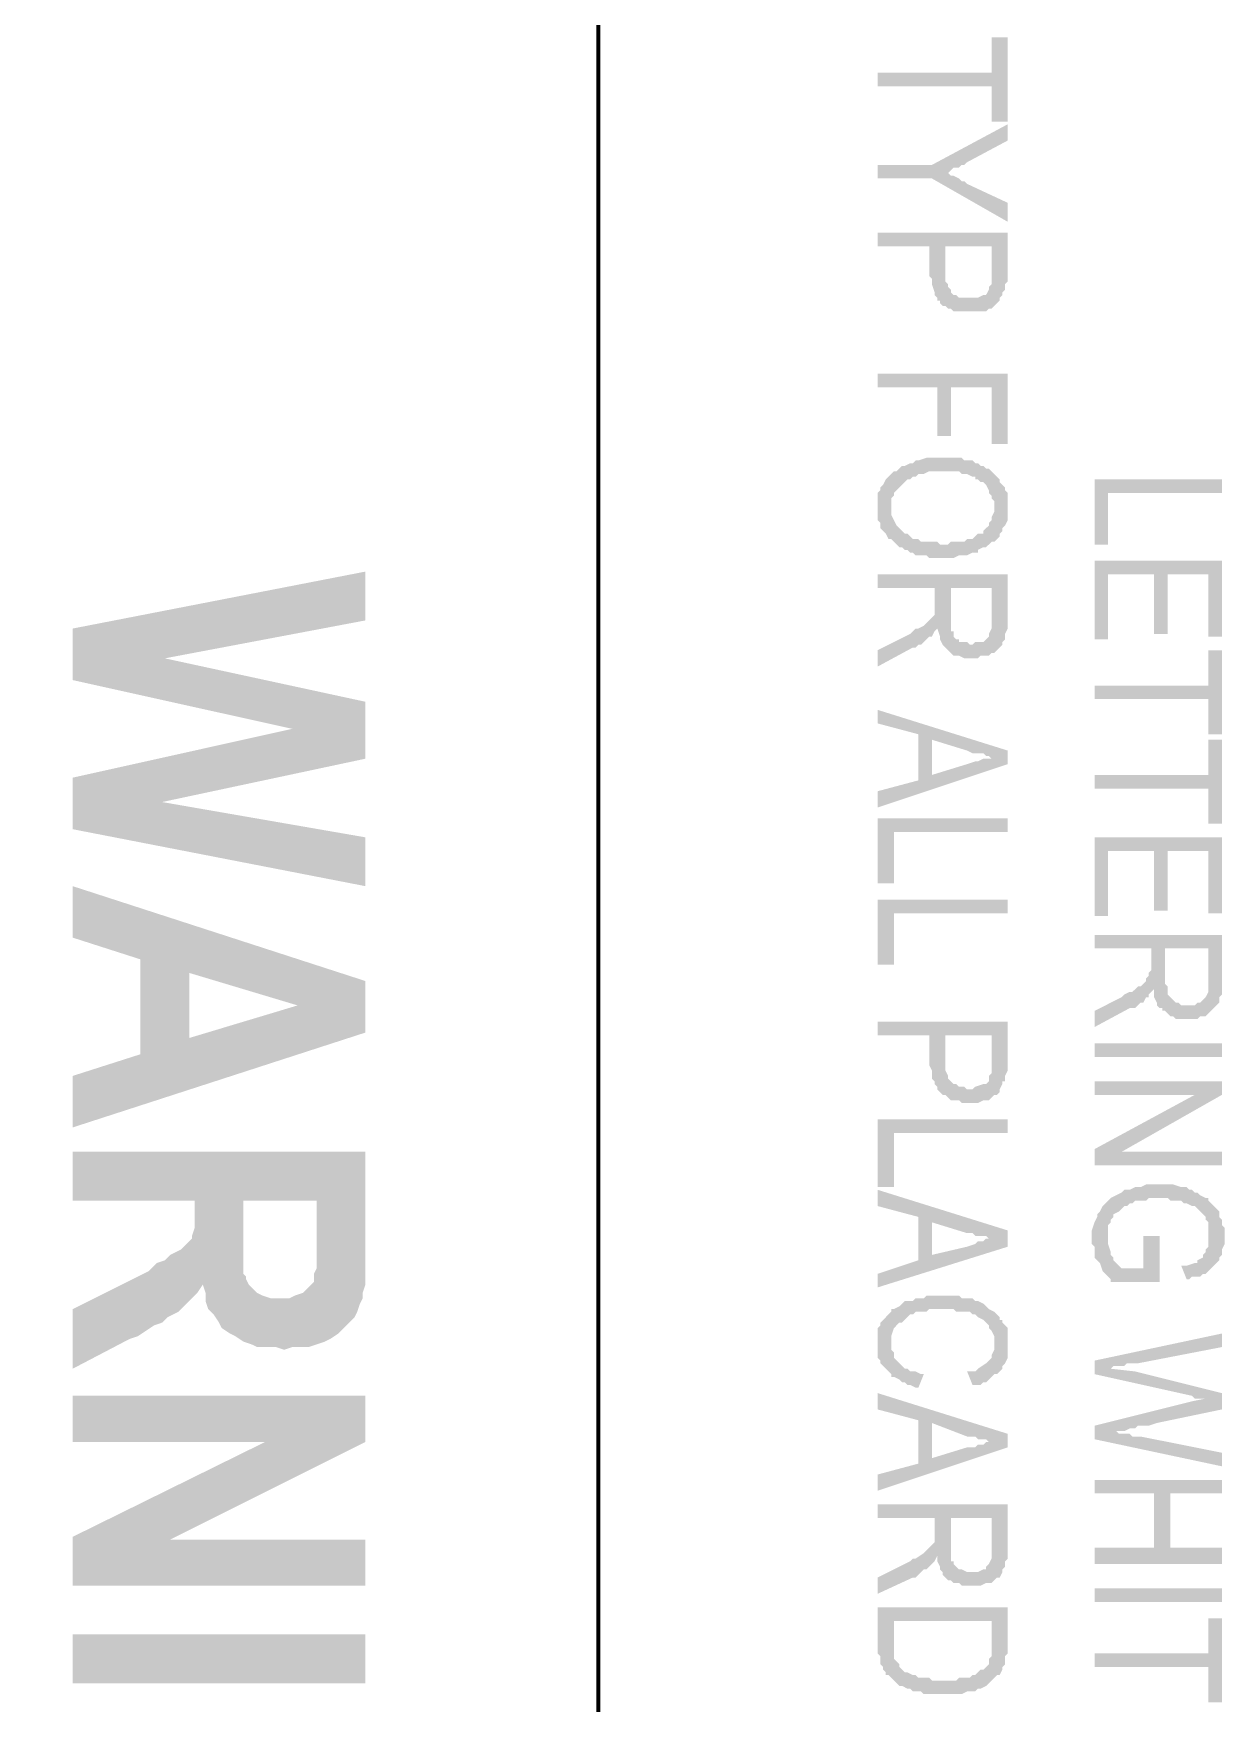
# Model space of a CAD drawing. Header units: inches. Extents: x -186 to 186, y -282 to 282.
# Drawn here: x -116.54 to -100.26, y 112.31 to 135.13 of the extents above; entities that cross this region are included whole.
import ezdxf

# ---------------------------------------------------------------- set-up
doc = ezdxf.new("R2010")
doc.units = ezdxf.units.IN
doc.header["$MEASUREMENT"] = 0
doc.layers.add('H', color=7, linetype='CONTINUOUS', lineweight=100)
doc.layers.add('P', color=250, linetype='CONTINUOUS', lineweight=100)

msp = doc.modelspace()

# ---------------------------------------------------------------- hatches: boundary and pattern name
at = {"layer": 'H', "linetype": 'Continuous'}
for points in [[(-103.222, 133.926), (-103.222, 135.074), (-103.444, 135.074), (-103.444, 134.593), (-105, 134.593), (-105, 134.407), (-103.444, 134.407), (-103.444, 133.926)], [(-103.222, 133.667), (-103.222, 133.889), (-104.259, 133.333), (-104.074, 133.222), (-104.037, 133.222), (-104, 133.259), (-103.963, 133.296), (-103.889, 133.296), (-103.852, 133.333), (-103.815, 133.333), (-103.778, 133.37)], [(-103.222, 132.556), (-103.222, 132.815), (-103.778, 133.074), (-103.815, 133.111), (-103.852, 133.111), (-103.889, 133.148), (-103.963, 133.185), (-104, 133.185), (-104.037, 133.222), (-104.074, 133.222), (-104.259, 133.333), (-105, 133.333), (-105, 133.148), (-104.259, 133.148)], [(-103.222, 131.852), (-103.222, 132.407), (-105, 132.407), (-105, 132.222), (-104.296, 132.222), (-104.296, 131.815), (-104.259, 131.778), (-104.259, 131.704), (-104.222, 131.593), (-104.222, 131.556), (-104.185, 131.519), (-104.185, 131.481), (-104.148, 131.481), (-104.148, 131.444), (-104.111, 131.407), (-104.074, 131.407), (-104.074, 132.222), (-103.444, 132.222), (-103.444, 131.37), (-103.407, 131.407), (-103.37, 131.444), (-103.333, 131.481), (-103.333, 131.519), (-103.296, 131.556), (-103.296, 131.593), (-103.259, 131.63), (-103.259, 131.667), (-103.259, 131.704), (-103.222, 131.741), (-103.222, 131.815)], [(-103.444, 131.37), (-103.444, 131.852), (-103.444, 131.815), (-103.444, 131.778), (-103.444, 131.704), (-103.481, 131.667), (-103.481, 131.63), (-103.519, 131.556), (-103.556, 131.556), (-103.63, 131.519), (-103.667, 131.519), (-103.704, 131.519), (-103.778, 131.519), (-103.815, 131.519), (-103.889, 131.519), (-103.926, 131.556), (-103.963, 131.556), (-104, 131.593), (-104, 131.63), (-104.037, 131.667), (-104.037, 131.704), (-104.074, 131.741), (-104.074, 132.222), (-104.074, 131.407), (-104.037, 131.37), (-104, 131.37), (-103.963, 131.333), (-103.889, 131.333), (-103.852, 131.333), (-103.63, 131.333), (-103.556, 131.333), (-103.519, 131.333), (-103.481, 131.37)], [(-103.222, 129.519), (-103.222, 130.481), (-105, 130.481), (-105, 130.296), (-104.185, 130.296), (-104.185, 129.63), (-104, 129.63), (-104, 130.296), (-103.444, 130.296), (-103.444, 129.519)], [(-103.222, 128.667), (-103.222, 128.741), (-103.222, 128.778), (-103.222, 128.852), (-103.259, 128.889), (-103.259, 128.926), (-103.296, 128.963), (-103.333, 129), (-103.333, 129.037), (-103.37, 129.074), (-103.407, 129.111), (-103.444, 129.148), (-103.481, 129.185), (-103.519, 129.185), (-103.556, 129.222), (-103.593, 129.222), (-103.63, 129.259), (-103.667, 129.259), (-103.704, 129.296), (-103.778, 129.296), (-103.815, 129.296), (-103.852, 129.333), (-103.926, 129.333), (-103.963, 129.333), (-104.296, 129.333), (-104.333, 129.333), (-104.444, 129.296), (-104.481, 129.296), (-104.519, 129.259), (-104.556, 129.259), (-104.63, 129.222), (-104.667, 129.222), (-104.741, 129.148), (-104.778, 129.148), (-104.815, 129.111), (-104.852, 129.074), (-104.889, 129.037), (-104.926, 128.963), (-104.963, 128.926), (-104.963, 128.889), (-105, 128.852), (-105, 128.815), (-105, 128.741), (-105, 128.556), (-105, 128.519), (-105, 128.481), (-104.963, 128.444), (-104.963, 128.407), (-104.963, 128.37), (-104.926, 128.333), (-104.889, 128.296), (-104.852, 128.222), (-104.815, 128.222), (-104.815, 128.667), (-104.815, 128.704), (-104.815, 128.778), (-104.778, 128.815), (-104.778, 128.852), (-104.741, 128.889), (-104.704, 128.926), (-104.667, 128.963), (-104.63, 129), (-104.593, 129.037), (-104.556, 129.037), (-104.519, 129.074), (-104.481, 129.074), (-104.444, 129.111), (-104.407, 129.111), (-104.37, 129.111), (-104.296, 129.148), (-104.259, 129.148), (-104.185, 129.148), (-104.074, 129.148), (-104, 129.148), (-103.889, 129.148), (-103.852, 129.111), (-103.815, 129.111), (-103.778, 129.111), (-103.704, 129.074), (-103.667, 129.074), (-103.667, 129.037), (-103.63, 129.037), (-103.593, 129), (-103.556, 129), (-103.519, 128.963), (-103.481, 128.889), (-103.481, 128.852), (-103.444, 128.815), (-103.444, 128.778), (-103.407, 128.741), (-103.407, 128.667), (-103.407, 128.185), (-103.37, 128.222), (-103.333, 128.259), (-103.333, 128.296), (-103.296, 128.333), (-103.296, 128.37), (-103.259, 128.407), (-103.222, 128.481), (-103.222, 128.519), (-103.222, 128.556), (-103.222, 128.593)], [(-100.296, 128.852), (-100.296, 129.037), (-102.037, 129.037), (-102.037, 128.148), (-101.852, 128.148), (-101.852, 128.852)], [(-103.407, 128.185), (-103.407, 128.667), (-103.407, 128.593), (-103.444, 128.519), (-103.444, 128.481), (-103.481, 128.444), (-103.481, 128.407), (-103.519, 128.37), (-103.556, 128.333), (-103.556, 128.296), (-103.63, 128.296), (-103.667, 128.259), (-103.704, 128.222), (-103.778, 128.222), (-103.815, 128.185), (-103.852, 128.185), (-103.889, 128.185), (-103.963, 128.185), (-104, 128.185), (-104.037, 128.148), (-104.148, 128.148), (-104.185, 128.185), (-104.296, 128.185), (-104.37, 128.185), (-104.407, 128.185), (-104.444, 128.222), (-104.481, 128.222), (-104.519, 128.222), (-104.556, 128.259), (-104.593, 128.296), (-104.63, 128.296), (-104.667, 128.333), (-104.704, 128.37), (-104.741, 128.407), (-104.778, 128.481), (-104.815, 128.556), (-104.815, 128.667), (-104.815, 128.222), (-104.778, 128.185), (-104.741, 128.148), (-104.704, 128.111), (-104.667, 128.111), (-104.63, 128.074), (-104.593, 128.074), (-104.556, 128.037), (-104.519, 128.037), (-104.481, 128), (-104.444, 128), (-104.37, 128), (-104.333, 128), (-104.296, 127.963), (-103.963, 127.963), (-103.889, 128), (-103.852, 128), (-103.815, 128), (-103.778, 128), (-103.704, 128.037), (-103.667, 128.037), (-103.63, 128.037), (-103.63, 128.074), (-103.556, 128.111), (-103.519, 128.111), (-103.481, 128.148), (-103.444, 128.185)], [(-112, 127.111), (-112, 127.778), (-116, 127), (-114.741, 126.593)], [(-100.296, 126.889), (-100.296, 127.926), (-102.037, 127.926), (-102.037, 126.852), (-101.852, 126.852), (-101.852, 127.741), (-101.222, 127.741), (-101.222, 126.926), (-101.037, 126.926), (-101.037, 127.741), (-100.481, 127.741), (-100.481, 126.889)], [(-103.222, 127.111), (-103.222, 127.741), (-105, 127.741), (-105, 127.556), (-104.222, 127.556), (-104.222, 127.333), (-104.185, 127), (-104.148, 126.889), (-104.148, 126.852), (-104.111, 126.778), (-104.074, 126.741), (-104.037, 126.704), (-104, 127.556), (-103.444, 127.556), (-103.444, 127.111), (-103.407, 126.667), (-103.37, 126.704), (-103.333, 126.741), (-103.296, 126.778), (-103.296, 126.815), (-103.259, 126.852), (-103.259, 126.889), (-103.259, 126.926), (-103.222, 127), (-103.222, 127.037)], [(-103.407, 126.667), (-103.444, 127.111), (-103.444, 127.074), (-103.444, 127.037), (-103.444, 127), (-103.481, 126.926), (-103.481, 126.889), (-103.519, 126.852), (-103.556, 126.815), (-103.63, 126.815), (-103.667, 126.815), (-103.704, 126.778), (-103.741, 126.778), (-103.778, 126.815), (-103.852, 126.815), (-103.889, 126.815), (-103.889, 126.852), (-103.926, 126.852), (-103.963, 126.889), (-103.963, 126.963), (-104, 126.963), (-104, 127), (-104, 127.037), (-104, 127.074), (-104, 127.556), (-104.037, 126.704), (-104, 126.667), (-103.963, 126.63), (-103.889, 126.63), (-103.815, 126.593), (-103.63, 126.593), (-103.593, 126.63), (-103.519, 126.63), (-103.481, 126.63), (-103.444, 126.667)], [(-104.185, 127), (-104.222, 127.333), (-104.222, 127.259), (-104.222, 127.222), (-104.222, 127.185), (-104.259, 127.148), (-104.296, 127.111), (-104.333, 127.074), (-104.37, 127.037), (-104.444, 127), (-104.481, 127), (-104.519, 126.963), (-104.556, 126.926), (-104.63, 126.889), (-105, 126.704), (-105, 126.481), (-104.519, 126.741), (-104.481, 126.741), (-104.444, 126.778), (-104.407, 126.778), (-104.37, 126.815), (-104.333, 126.852), (-104.296, 126.889), (-104.259, 126.889), (-104.222, 126.963)], [(-112, 125.222), (-112, 126), (-114.741, 126.593), (-116, 127), (-116, 126.296), (-113, 125.63)], [(-100.296, 125.556), (-100.296, 126.704), (-100.481, 126.704), (-100.481, 126.222), (-102.037, 126.222), (-102.037, 126.037), (-100.481, 126.037), (-100.481, 125.556)], [(-103.222, 125.148), (-103.222, 125.333), (-105, 125.889), (-105, 125.704), (-104.444, 125.556), (-104.444, 124.926), (-104.259, 125.481), (-103.778, 125.333), (-103.704, 125.296), (-103.667, 125.296), (-103.63, 125.296), (-103.556, 125.296), (-103.519, 125.259), (-103.481, 125.259), (-103.444, 125.222)], [(-112, 125.222), (-113, 125.63), (-116, 124.963), (-114.778, 124.63)], [(-103.222, 125.148), (-103.444, 125.222), (-103.481, 125.222), (-103.519, 125.222), (-103.556, 125.222), (-103.63, 125.185), (-103.667, 125.185), (-103.778, 125.148), (-104.259, 125), (-104.259, 125.481), (-104.444, 124.926), (-105, 124.778), (-105, 124.556)], [(-100.296, 124.333), (-100.296, 125.481), (-100.481, 125.481), (-100.481, 125), (-102.037, 125), (-102.037, 124.815), (-100.481, 124.815), (-100.481, 124.333)], [(-112, 123.481), (-112, 124.148), (-114.778, 124.63), (-116, 124.963), (-116, 124.259)], [(-103.222, 124.222), (-103.222, 124.407), (-105, 124.407), (-105, 123.519), (-104.778, 123.519), (-104.778, 124.222)], [(-100.296, 123.111), (-100.296, 124.148), (-102.037, 124.148), (-102.037, 123.074), (-101.852, 123.074), (-101.852, 123.963), (-101.222, 123.963), (-101.222, 123.148), (-101.037, 123.148), (-101.037, 123.963), (-100.481, 123.963), (-100.481, 123.111)], [(-112, 121.481), (-112, 122.185), (-116, 123.481), (-116, 122.778), (-115.074, 122.481), (-115.074, 121.185), (-114.407, 122.296), (-112.926, 121.852)], [(-103.222, 123.111), (-103.222, 123.296), (-105, 123.296), (-105, 122.407), (-104.778, 122.407), (-104.778, 123.111)], [(-100.296, 122.185), (-100.296, 122.815), (-102.037, 122.815), (-102.037, 122.63), (-101.259, 122.63), (-101.259, 122.407), (-101.222, 122.074), (-101.222, 122.037), (-101.222, 121.963), (-101.185, 121.889), (-101.185, 121.852), (-101.148, 121.815), (-101.111, 121.815), (-101.111, 121.778), (-101.074, 121.778), (-101.074, 122.63), (-100.481, 122.63), (-100.481, 122.148), (-100.481, 121.741), (-100.444, 121.778), (-100.407, 121.815), (-100.37, 121.852), (-100.333, 121.889), (-100.333, 121.926), (-100.333, 121.963), (-100.296, 122), (-100.296, 122.037), (-100.296, 122.111)], [(-100.481, 121.741), (-100.481, 122.148), (-100.481, 122.111), (-100.481, 122.037), (-100.519, 121.963), (-100.556, 121.926), (-100.593, 121.889), (-100.63, 121.889), (-100.667, 121.852), (-100.704, 121.852), (-100.778, 121.852), (-100.815, 121.852), (-100.852, 121.852), (-100.889, 121.889), (-100.926, 121.889), (-100.963, 121.926), (-101, 121.963), (-101.037, 122), (-101.037, 122.037), (-101.037, 122.111), (-101.074, 122.148), (-101.074, 122.63), (-101.074, 121.778), (-101.037, 121.741), (-101, 121.704), (-100.963, 121.704), (-100.926, 121.667), (-100.889, 121.667), (-100.667, 121.667), (-100.63, 121.667), (-100.593, 121.704), (-100.556, 121.704), (-100.519, 121.704)], [(-112, 121.481), (-112.926, 121.852), (-114.407, 121.407), (-114.407, 122.296), (-115.074, 121.185), (-116, 120.889), (-116, 120.185)], [(-101.222, 122.074), (-101.259, 122.407), (-101.259, 122.333), (-101.296, 122.296), (-101.296, 122.259), (-101.333, 122.222), (-101.333, 122.185), (-101.37, 122.148), (-101.407, 122.111), (-101.444, 122.111), (-101.481, 122.074), (-101.519, 122.037), (-101.556, 122.037), (-101.63, 122), (-101.667, 121.963), (-102.037, 121.778), (-102.037, 121.556), (-101.556, 121.815), (-101.481, 121.815), (-101.444, 121.852), (-101.407, 121.889), (-101.37, 121.889), (-101.333, 121.963), (-101.296, 121.963), (-101.296, 122)], [(-103.222, 121.074), (-103.222, 121.63), (-105, 121.63), (-105, 121.444), (-104.296, 121.444), (-104.296, 121.037), (-104.259, 120.963), (-104.259, 120.926), (-104.259, 120.852), (-104.222, 120.815), (-104.222, 120.778), (-104.185, 120.741), (-104.185, 120.704), (-104.148, 120.667), (-104.111, 120.63), (-104.074, 120.63), (-104.074, 121.444), (-103.444, 121.444), (-103.444, 120.593), (-103.407, 120.63), (-103.37, 120.63), (-103.333, 120.667), (-103.333, 120.704), (-103.296, 120.778), (-103.296, 120.815), (-103.259, 120.815), (-103.259, 120.852), (-103.259, 120.889), (-103.222, 120.963), (-103.222, 121)], [(-103.444, 120.593), (-103.444, 121.074), (-103.444, 121.037), (-103.444, 121), (-103.444, 120.926), (-103.481, 120.889), (-103.481, 120.852), (-103.481, 120.815), (-103.519, 120.778), (-103.556, 120.778), (-103.667, 120.741), (-103.704, 120.704), (-103.778, 120.704), (-103.815, 120.741), (-103.889, 120.741), (-103.926, 120.778), (-103.963, 120.778), (-104, 120.815), (-104.037, 120.852), (-104.037, 120.889), (-104.074, 120.963), (-104.074, 121.444), (-104.074, 120.63), (-104.037, 120.593), (-104, 120.556), (-103.963, 120.556), (-103.889, 120.556), (-103.852, 120.519), (-103.63, 120.519), (-103.556, 120.556), (-103.519, 120.556), (-103.481, 120.556)], [(-102.037, 121.148), (-100.296, 121.148), (-100.296, 121.333), (-102.037, 121.333)], [(-100.296, 120.63), (-100.296, 120.815), (-102.037, 120.815), (-102.037, 120.63), (-100.667, 120.63)], [(-100.296, 120.63), (-100.667, 120.63), (-102.037, 119.889), (-101.667, 119.852)], [(-103.222, 120.111), (-103.222, 120.296), (-105, 120.296), (-105, 119.37), (-104.778, 119.37), (-104.778, 120.111)], [(-112, 118.444), (-112, 119.852), (-116, 119.852), (-116, 119.185), (-114.333, 119.185), (-114.333, 119.037), (-114.296, 117.926), (-114.222, 118.037), (-114.185, 117.926), (-114.185, 117.815), (-114.148, 117.704), (-114.074, 117.63), (-114, 117.519), (-113.963, 117.444), (-113.852, 117.37), (-113.778, 117.333), (-113.667, 119.185), (-112.667, 119.185), (-112.667, 117.222), (-112.556, 117.259), (-112.481, 117.296), (-112.37, 117.37), (-112.296, 117.444), (-112.222, 117.519), (-112.148, 117.593), (-112.111, 117.667), (-112.074, 117.778), (-112.037, 117.852), (-112.037, 117.926), (-112, 118.037), (-112, 118.185), (-112, 118.296)], [(-100.296, 119.667), (-100.296, 119.852), (-101.667, 119.852), (-102.037, 119.889), (-102.037, 119.667)], [(-103.222, 118.556), (-103.222, 118.778), (-105, 119.333), (-105, 119.111), (-104.444, 118.963), (-104.444, 118.37), (-104.259, 118.889), (-103.778, 118.741), (-103.704, 118.741), (-103.667, 118.704), (-103.63, 118.704), (-103.556, 118.704), (-103.519, 118.704), (-103.481, 118.667), (-103.444, 118.667)], [(-100.259, 118.704), (-100.259, 118.815), (-100.296, 118.852), (-100.296, 118.889), (-100.296, 118.926), (-100.333, 118.963), (-100.333, 119.037), (-100.37, 119.074), (-100.407, 119.111), (-100.444, 119.148), (-100.481, 119.185), (-100.481, 119.222), (-100.519, 119.222), (-100.593, 119.259), (-100.63, 119.296), (-100.667, 119.296), (-100.704, 119.333), (-100.741, 119.333), (-100.778, 119.37), (-100.815, 119.37), (-100.852, 119.37), (-100.963, 119.407), (-101.074, 119.407), (-101.111, 119.407), (-101.222, 119.407), (-101.296, 119.407), (-101.333, 119.407), (-101.407, 119.37), (-101.444, 119.37), (-101.481, 119.37), (-101.556, 119.333), (-101.63, 119.333), (-101.667, 119.296), (-101.815, 119.222), (-101.852, 119.185), (-101.889, 119.148), (-101.926, 119.111), (-101.963, 119.037), (-102, 119), (-102, 118.963), (-102.037, 118.889), (-102.074, 118.778), (-102.074, 118.593), (-102.037, 118.556), (-102.037, 118.519), (-102.037, 118.481), (-102.037, 118.407), (-102, 118.37), (-101.963, 118.333), (-101.926, 118.222), (-101.889, 118.185), (-101.852, 118.148), (-101.852, 118.704), (-101.852, 118.741), (-101.852, 118.778), (-101.852, 118.852), (-101.815, 118.889), (-101.815, 118.926), (-101.778, 118.963), (-101.778, 119), (-101.704, 119.037), (-101.667, 119.074), (-101.63, 119.111), (-101.593, 119.111), (-101.556, 119.148), (-101.519, 119.148), (-101.481, 119.185), (-101.444, 119.185), (-101.37, 119.185), (-101.333, 119.185), (-101.296, 119.222), (-101.037, 119.222), (-101, 119.185), (-100.963, 119.185), (-100.889, 119.185), (-100.852, 119.185), (-100.815, 119.148), (-100.778, 119.148), (-100.704, 119.111), (-100.667, 119.111), (-100.63, 119.074), (-100.593, 119.037), (-100.556, 119), (-100.519, 118.963), (-100.519, 118.926), (-100.481, 118.889), (-100.481, 118.852), (-100.481, 118.815), (-100.481, 118.704), (-100.444, 118.259), (-100.407, 118.296), (-100.333, 118.37), (-100.333, 118.407), (-100.296, 118.444), (-100.296, 118.519), (-100.259, 118.593), (-100.259, 118.63)], [(-112.667, 117.222), (-112.667, 118.667), (-112.667, 118.519), (-112.667, 118.37), (-112.667, 118.259), (-112.704, 118.185), (-112.704, 118.074), (-112.778, 118), (-112.852, 117.926), (-112.963, 117.889), (-113.037, 117.852), (-113.185, 117.852), (-113.296, 117.852), (-113.407, 117.889), (-113.481, 117.926), (-113.519, 117.963), (-113.593, 118.037), (-113.63, 118.111), (-113.63, 118.148), (-113.667, 118.185), (-113.667, 118.296), (-113.667, 118.37), (-113.667, 119.185), (-113.778, 117.333), (-113.667, 117.259), (-113.556, 117.222), (-113.481, 117.185), (-113.37, 117.185), (-113.222, 117.185), (-113.111, 117.148), (-113, 117.185), (-112.889, 117.185), (-112.778, 117.185)], [(-114.296, 117.926), (-114.333, 119.037), (-114.333, 118.889), (-114.333, 118.815), (-114.37, 118.704), (-114.37, 118.667), (-114.444, 118.593), (-114.519, 118.519), (-114.593, 118.481), (-114.667, 118.444), (-114.741, 118.37), (-114.852, 118.333), (-114.963, 118.222), (-115.111, 118.148), (-116, 117.704), (-116, 116.889), (-115.222, 117.296), (-115.111, 117.333), (-115, 117.407), (-114.889, 117.481), (-114.778, 117.519), (-114.704, 117.593), (-114.63, 117.63), (-114.556, 117.667), (-114.519, 117.704), (-114.444, 117.778), (-114.37, 117.852)], [(-103.222, 118.556), (-103.444, 118.667), (-103.481, 118.667), (-103.519, 118.667), (-103.556, 118.63), (-103.63, 118.63), (-103.667, 118.593), (-103.778, 118.556), (-104.259, 118.444), (-104.259, 118.889), (-104.444, 118.37), (-105, 118.185), (-105, 118)], [(-101.148, 118.074), (-101.148, 118.704), (-101.37, 118.704), (-101.37, 118.259), (-101.667, 118.259), (-101.704, 118.296), (-101.741, 118.333), (-101.778, 118.37), (-101.778, 118.407), (-101.815, 118.444), (-101.815, 118.481), (-101.852, 118.593), (-101.852, 118.63), (-101.852, 118.667), (-101.852, 118.148), (-101.815, 118.111), (-101.815, 118.074)], [(-100.444, 118.259), (-100.481, 118.704), (-100.481, 118.593), (-100.481, 118.556), (-100.519, 118.519), (-100.519, 118.481), (-100.556, 118.444), (-100.556, 118.407), (-100.63, 118.37), (-100.63, 118.333), (-100.667, 118.333), (-100.778, 118.296), (-100.852, 118.296), (-100.778, 118.111), (-100.741, 118.111), (-100.704, 118.148), (-100.667, 118.148), (-100.593, 118.148), (-100.556, 118.185), (-100.519, 118.185), (-100.481, 118.222)], [(-103.407, 117.667), (-103.481, 117.704), (-103.519, 117.741), (-103.556, 117.778), (-103.63, 117.815), (-103.667, 117.815), (-103.704, 117.852), (-103.741, 117.852), (-103.815, 117.852), (-103.852, 117.852), (-103.889, 117.889), (-103.926, 117.889), (-104, 117.889), (-104.185, 117.889), (-104.222, 117.889), (-104.333, 117.889), (-104.37, 117.852), (-104.444, 117.852), (-104.481, 117.852), (-104.519, 117.815), (-104.556, 117.815), (-104.63, 117.815), (-104.667, 117.778), (-104.704, 117.741), (-104.778, 117.704), (-104.815, 117.704), (-104.815, 117.667), (-104.852, 117.63), (-104.889, 117.593), (-104.926, 117.556), (-104.963, 117.519), (-104.963, 117.481), (-105, 117.444), (-105, 117.37), (-105, 117.333), (-105, 117.148), (-105, 117.111), (-105, 117.037), (-104.963, 117), (-104.963, 116.963), (-104.926, 116.926), (-104.889, 116.889), (-104.852, 116.852), (-104.815, 116.815), (-104.815, 117.222), (-104.815, 117.296), (-104.815, 117.333), (-104.778, 117.444), (-104.704, 117.519), (-104.667, 117.519), (-104.63, 117.556), (-104.593, 117.593), (-104.556, 117.63), (-104.519, 117.63), (-104.481, 117.667), (-104.444, 117.667), (-104.37, 117.667), (-104.333, 117.667), (-104.296, 117.704), (-103.963, 117.704), (-103.926, 117.667), (-103.889, 117.667), (-103.815, 117.667), (-103.778, 117.667), (-103.741, 117.667), (-103.704, 117.63), (-103.667, 117.63), (-103.63, 117.593), (-103.556, 117.556), (-103.519, 117.519), (-103.481, 117.481), (-103.481, 117.444), (-103.444, 117.407), (-103.407, 117.333), (-103.407, 117.222)], [(-103.222, 117.222), (-103.222, 117.296), (-103.222, 117.333), (-103.222, 117.37), (-103.222, 117.444), (-103.259, 117.481), (-103.296, 117.519), (-103.296, 117.556), (-103.333, 117.556), (-103.333, 117.593), (-103.37, 117.63), (-103.407, 117.667), (-103.407, 117.222), (-103.407, 117.148), (-103.444, 117.074), (-103.444, 117.037), (-103.481, 117), (-103.519, 116.963), (-103.63, 116.889), (-103.667, 116.852), (-103.778, 116.852), (-103.704, 116.667), (-103.667, 116.667), (-103.593, 116.667), (-103.556, 116.704), (-103.519, 116.704), (-103.481, 116.741), (-103.407, 116.815), (-103.37, 116.815), (-103.333, 116.852), (-103.296, 116.889), (-103.296, 116.926), (-103.259, 116.963), (-103.222, 117.037), (-103.222, 117.074), (-103.222, 117.111), (-103.222, 117.148)], [(-100.296, 117.185), (-100.296, 117.37), (-102.037, 117), (-101.815, 116.889), (-101.778, 116.926), (-101.741, 116.926), (-101.667, 116.926), (-101.63, 116.926), (-101.593, 116.963), (-101.519, 116.963), (-101.481, 116.963), (-101.444, 116.963)], [(-104.37, 116.815), (-104.407, 116.815), (-104.481, 116.852), (-104.519, 116.852), (-104.556, 116.852), (-104.593, 116.889), (-104.63, 116.889), (-104.667, 116.926), (-104.704, 116.963), (-104.741, 117), (-104.778, 117.037), (-104.778, 117.111), (-104.815, 117.148), (-104.815, 117.222), (-104.815, 116.815), (-104.815, 116.778), (-104.778, 116.778), (-104.704, 116.741), (-104.667, 116.704), (-104.63, 116.704), (-104.593, 116.667), (-104.556, 116.667), (-104.481, 116.63), (-104.444, 116.63)], [(-100.296, 116.333), (-100.296, 116.556), (-101.481, 116.852), (-101.815, 116.889), (-102.037, 117), (-102.037, 116.815), (-100.704, 116.519), (-100.667, 116.481), (-100.593, 116.481), (-100.556, 116.481), (-100.519, 116.481)], [(-112, 115.889), (-112, 116.519), (-116, 116.519), (-116, 115.889), (-113.37, 115.889)], [(-103.222, 115.815), (-103.222, 116), (-105, 116.556), (-105, 116.333), (-104.444, 116.185), (-104.444, 115.593), (-104.259, 116.148), (-103.778, 115.963), (-103.704, 115.963), (-103.667, 115.963), (-103.63, 115.926), (-103.556, 115.926), (-103.519, 115.926), (-103.481, 115.889), (-103.444, 115.889)], [(-100.296, 116.333), (-100.519, 116.481), (-100.704, 116.444), (-102.037, 116.111), (-101.815, 116.037), (-101.778, 116.037), (-101.704, 116.037), (-101.667, 116.037), (-101.63, 116.037), (-101.556, 116.074), (-101.519, 116.074), (-101.481, 116.074), (-101.444, 116.111), (-101.37, 116.111), (-101.333, 116.111), (-101.296, 116.111), (-101.185, 116.148)], [(-103.222, 115.815), (-103.444, 115.889), (-103.481, 115.889), (-103.519, 115.889), (-103.556, 115.852), (-103.63, 115.852), (-103.667, 115.815), (-103.741, 115.815), (-103.778, 115.815), (-104.259, 115.667), (-104.259, 116.148), (-104.444, 115.593), (-105, 115.444), (-105, 115.222)], [(-100.296, 115.556), (-100.296, 115.741), (-101.407, 115.963), (-101.481, 115.963), (-101.519, 115.963), (-101.556, 116), (-101.63, 116), (-101.667, 116), (-101.704, 116), (-101.741, 116.037), (-101.815, 116.037), (-102.037, 116.111), (-102.037, 115.926)], [(-112, 115.889), (-113.37, 115.889), (-116, 114.593), (-114.667, 114.556)], [(-100.296, 115.185), (-100.296, 115.37), (-102.037, 115.37), (-102.037, 115.185), (-101.222, 115.185), (-101.222, 114.444), (-101, 115.185)], [(-103.222, 114.444), (-103.222, 115.037), (-105, 115.037), (-105, 114.852), (-104.222, 114.852), (-104.222, 114.667), (-104.185, 114.333), (-104.185, 114.296), (-104.185, 114.259), (-104.148, 114.185), (-104.148, 114.148), (-104.111, 114.111), (-104.111, 114.074), (-104.074, 114.037), (-104.037, 114), (-104, 114.852), (-103.444, 114.852), (-103.444, 114.407), (-103.407, 114), (-103.37, 114.037), (-103.333, 114.037), (-103.296, 114.111), (-103.296, 114.148), (-103.259, 114.185), (-103.259, 114.222), (-103.259, 114.259), (-103.222, 114.296), (-103.222, 114.37)], [(-100.296, 114.222), (-100.296, 114.444), (-101, 114.444), (-101, 115.185), (-101.222, 114.444), (-102.037, 114.444), (-102.037, 114.222)], [(-103.407, 114), (-103.444, 114.407), (-103.444, 114.333), (-103.444, 114.296), (-103.481, 114.222), (-103.519, 114.185), (-103.519, 114.148), (-103.556, 114.148), (-103.63, 114.111), (-103.667, 114.111), (-103.704, 114.111), (-103.741, 114.111), (-103.778, 114.111), (-103.852, 114.148), (-103.889, 114.148), (-103.963, 114.222), (-103.963, 114.259), (-104, 114.259), (-104, 114.296), (-104, 114.333), (-104, 114.407), (-104, 114.852), (-104.037, 114), (-104, 114), (-103.963, 113.963), (-103.889, 113.963), (-103.852, 113.926), (-103.815, 113.926), (-103.63, 113.926), (-103.593, 113.926), (-103.519, 113.963), (-103.481, 113.963), (-103.444, 113.963)], [(-112, 113.926), (-112, 114.556), (-114.667, 114.556), (-116, 114.593), (-116, 113.926)], [(-104.185, 114.333), (-104.222, 114.667), (-104.222, 114.593), (-104.222, 114.556), (-104.222, 114.519), (-104.296, 114.444), (-104.333, 114.407), (-104.37, 114.37), (-104.481, 114.296), (-104.519, 114.296), (-104.556, 114.259), (-104.63, 114.222), (-105, 114.037), (-105, 113.815), (-104.519, 114.037), (-104.481, 114.037), (-104.444, 114.074), (-104.37, 114.148), (-104.333, 114.148), (-104.296, 114.185), (-104.259, 114.222), (-104.222, 114.259)], [(-102.037, 113.704), (-100.296, 113.704), (-100.296, 113.889), (-102.037, 113.889)], [(-103.222, 113.148), (-103.222, 113.63), (-105, 113.63), (-105, 113), (-104.963, 112.963), (-104.963, 112.889), (-104.963, 112.852), (-104.926, 112.815), (-104.926, 112.778), (-104.889, 112.741), (-104.889, 112.704), (-104.852, 112.704), (-104.815, 112.667), (-104.778, 112.63), (-104.778, 113.444), (-103.444, 113.444), (-103.444, 113.148), (-103.444, 112.63), (-103.407, 112.667), (-103.37, 112.704), (-103.333, 112.704), (-103.296, 112.778), (-103.296, 112.815), (-103.259, 112.852), (-103.259, 112.889), (-103.259, 112.926), (-103.259, 112.963), (-103.222, 113), (-103.222, 113.074)], [(-103.444, 112.63), (-103.444, 113.148), (-103.444, 113.074), (-103.444, 112.963), (-103.481, 112.926), (-103.481, 112.889), (-103.481, 112.852), (-103.519, 112.815), (-103.556, 112.778), (-103.593, 112.778), (-103.63, 112.741), (-103.667, 112.704), (-103.704, 112.704), (-103.741, 112.667), (-103.778, 112.667), (-103.852, 112.667), (-103.889, 112.667), (-103.926, 112.63), (-104.259, 112.63), (-104.296, 112.667), (-104.333, 112.667), (-104.407, 112.667), (-104.444, 112.667), (-104.481, 112.704), (-104.519, 112.704), (-104.593, 112.741), (-104.63, 112.741), (-104.667, 112.778), (-104.704, 112.815), (-104.704, 112.852), (-104.741, 112.889), (-104.778, 112.926), (-104.778, 112.963), (-104.778, 113), (-104.778, 113.074), (-104.778, 113.148), (-104.778, 113.444), (-104.778, 112.63), (-104.704, 112.556), (-104.667, 112.556), (-104.593, 112.519), (-104.556, 112.519), (-104.519, 112.481), (-104.444, 112.481), (-104.407, 112.481), (-104.37, 112.444), (-104.333, 112.444), (-104.259, 112.444), (-104, 112.444), (-103.926, 112.444), (-103.852, 112.444), (-103.778, 112.481), (-103.741, 112.481), (-103.704, 112.481), (-103.667, 112.481), (-103.63, 112.519), (-103.593, 112.519), (-103.519, 112.556), (-103.481, 112.593)], [(-100.296, 112.333), (-100.296, 113.481), (-100.481, 113.481), (-100.481, 113), (-102.037, 113), (-102.037, 112.815), (-100.481, 112.815), (-100.481, 112.333)], [(-116, 112.593), (-112, 112.593), (-112, 113.259), (-116, 113.259)]]:
    msp.add_hatch(color=0, dxfattribs=at).paths.add_polyline_path(points)

# ---------------------------------------------------------------- linework, layer by layer
at = {"layer": 'P', "color": 0, "linetype": 'Continuous'}
msp.add_lwpolyline([(-108.815, 85.704), (-108.815, 147.704), (-108.815, 147.963), (-108.889, 148.148), (-109, 148.333), (-109.185, 148.519), (-109.37, 148.63), (-109.556, 148.704), (-109.815, 148.704), (-131.815, 148.704), (-132, 148.704), (-132.222, 148.63), (-132.407, 148.519), (-132.556, 148.333), (-132.704, 148.148), (-132.778, 147.963), (-132.815, 147.704), (-132.815, 85.704)], dxfattribs=at)

doc.saveas('drawing.dxf')
